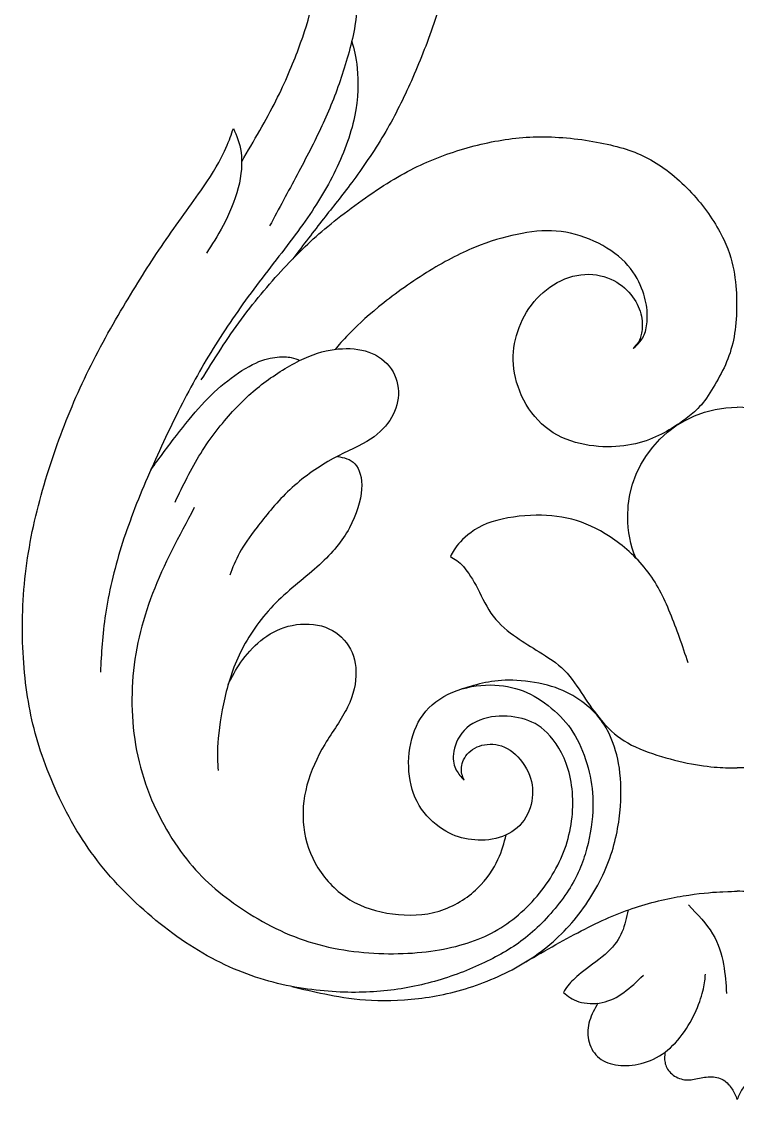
# Model space of a CAD drawing. Extents: x -102 to 99, y -11 to 187.
# Drawn here: x 22.3 to 57.4, y 89.5 to 142.4 of the extents above; entities that cross this region are included whole.
import ezdxf

# ---------------------------------------------------------------- set-up
doc = ezdxf.new("R2010")
doc.units = 0
doc.header["$MEASUREMENT"] = 0
doc.layers.add('LAYER_1', color=7, linetype='CONTINUOUS')

msp = doc.modelspace()

# ---------------------------------------------------------------- linework, layer by layer
at = {"layer": 'LAYER_1'}
for points, knots in [([(44.1421, 149.83), (44.1239, 149.4682), (44.0911, 149.0928), (44.0414, 148.6966), (44.0414, 148.6966), (43.9122, 147.667), (43.6677, 146.4963), (43.3879, 145.361), (43.3879, 145.361), (43.1082, 144.2255), (42.7932, 143.1254), (42.4477, 142.1169), (42.4477, 142.1169), (42.1021, 141.1085), (41.7259, 140.1917), (41.3381, 139.3313), (41.3381, 139.3313), (40.9502, 138.471), (40.5506, 137.667), (40.0616, 136.8442), (40.0616, 136.8442), (39.5727, 136.0216), (38.9944, 135.1799), (38.4914, 134.5006), (38.4914, 134.5006), (37.9882, 133.8212), (37.5604, 133.304), (37.0902, 132.7071), (37.0902, 132.7071), (36.6199, 132.1102), (36.1071, 131.4335), (35.5944, 130.7567)], [0, 0, 0, 0, 0.1111111, 0.1111111, 0.1111111, 0.1111111, 0.2222222, 0.2222222, 0.2222222, 0.2222222, 0.3333333, 0.3333333, 0.3333333, 0.3333333, 0.4444444, 0.4444444, 0.4444444, 0.4444444, 0.5555556, 0.5555556, 0.5555556, 0.5555556, 0.6666667, 0.6666667, 0.6666667, 0.6666667, 0.7777778, 0.7777778, 0.7777778, 0.7777778, 1, 1, 1, 1]), ([(33.0796, 135.5143), (33.6816, 136.5439), (34.2835, 137.5736), (34.7585, 138.5092), (34.7585, 138.5092), (35.2334, 139.4447), (35.5813, 140.2864), (35.8704, 141.0645), (35.8704, 141.0645), (36.1596, 141.8425), (36.3899, 142.5571), (36.5498, 143.2858), (36.5498, 143.2858), (36.7096, 144.0145), (36.799, 144.7574), (36.8366, 145.3968), (36.8366, 145.3968), (36.8742, 146.0361), (36.86, 146.5722), (36.7919, 147.0282), (36.7919, 147.0282), (36.7238, 147.4842), (36.6015, 147.8604), (36.5052, 148.093), (36.5052, 148.093), (36.4088, 148.3258), (36.3382, 148.4152), (36.2678, 148.5045), (36.2678, 148.5045), (36.4181, 148.4904), (36.5686, 148.4763), (36.7497, 148.4127), (36.7497, 148.4127), (36.9306, 148.3493), (37.1421, 148.2365), (37.295, 148.1378), (37.295, 148.1378), (37.4477, 148.039), (37.5418, 147.9545), (37.651, 147.8154), (37.651, 147.8154), (37.7603, 147.6764), (37.8849, 147.4828), (37.9736, 147.3318), (37.9736, 147.3318), (38.0624, 147.1807), (38.1154, 147.0722), (38.1794, 146.9203), (38.1794, 146.9203), (38.2435, 146.7684), (38.3187, 146.5733), (38.3757, 146.4058), (38.3757, 146.4058), (38.4327, 146.2384), (38.4716, 146.0984), (38.5455, 145.7958), (38.5455, 145.7958), (38.6196, 145.4932), (38.7289, 145.0277), (38.7695, 144.4094), (38.7695, 144.4094), (38.81, 143.7911), (38.7817, 143.0201), (38.6406, 142.1903), (38.6406, 142.1903), (38.4997, 141.3605), (38.2458, 140.4719), (37.9661, 139.6445), (37.9661, 139.6445), (37.6864, 138.817), (37.3807, 138.0506), (37.0187, 137.2702), (37.0187, 137.2702), (36.6568, 136.4898), (36.2382, 135.6952), (35.8011, 134.8749), (35.8011, 134.8749), (35.3638, 134.0545), (34.9077, 133.2081), (34.4517, 132.3619)], [0, 0, 0, 0, 0.047619, 0.047619, 0.047619, 0.047619, 0.0952381, 0.0952381, 0.0952381, 0.0952381, 0.1428571, 0.1428571, 0.1428571, 0.1428571, 0.1904762, 0.1904762, 0.1904762, 0.1904762, 0.2380952, 0.2380952, 0.2380952, 0.2380952, 0.2857143, 0.2857143, 0.2857143, 0.2857143, 0.3333333, 0.3333333, 0.3333333, 0.3333333, 0.3809524, 0.3809524, 0.3809524, 0.3809524, 0.4285714, 0.4285714, 0.4285714, 0.4285714, 0.4761905, 0.4761905, 0.4761905, 0.4761905, 0.5238095, 0.5238095, 0.5238095, 0.5238095, 0.5714286, 0.5714286, 0.5714286, 0.5714286, 0.6190476, 0.6190476, 0.6190476, 0.6190476, 0.6666667, 0.6666667, 0.6666667, 0.6666667, 0.7142857, 0.7142857, 0.7142857, 0.7142857, 0.7619048, 0.7619048, 0.7619048, 0.7619048, 0.8095238, 0.8095238, 0.8095238, 0.8095238, 0.8571429, 0.8571429, 0.8571429, 0.8571429, 0.9047619, 0.9047619, 0.9047619, 0.9047619, 1, 1, 1, 1]), ([(38.483, 141.42), (38.592, 141.0569), (38.701, 140.6939), (38.7554, 140.0892), (38.7554, 140.0892), (38.81, 139.4845), (38.81, 138.6382), (38.622, 137.7263), (38.622, 137.7263), (38.4339, 136.8142), (38.0578, 135.8362), (37.6017, 134.9241), (37.6017, 134.9241), (37.1457, 134.0121), (36.6097, 133.1658), (35.9562, 132.2632), (35.9562, 132.2632), (35.3027, 131.3604), (34.5316, 130.4013), (33.8077, 129.4375), (33.8077, 129.4375), (33.0837, 128.4737), (32.4066, 127.5053), (31.7907, 126.5227), (31.7907, 126.5227), (31.1748, 125.5401), (30.6201, 124.5434), (30.0653, 123.4527), (30.0653, 123.4527), (29.5106, 122.3619), (28.9557, 121.1772), (28.4574, 120.0206), (28.4574, 120.0206), (27.9591, 118.8641), (27.5171, 117.7357), (27.1645, 116.6027), (27.1645, 116.6027), (26.8119, 115.4696), (26.5485, 114.3318), (26.3935, 113.3069), (26.3935, 113.3069), (26.2383, 112.282), (26.1913, 111.37), (26.1443, 110.4579)], [0, 0, 0, 0, 0.0833333, 0.0833333, 0.0833333, 0.0833333, 0.1666667, 0.1666667, 0.1666667, 0.1666667, 0.25, 0.25, 0.25, 0.25, 0.3333333, 0.3333333, 0.3333333, 0.3333333, 0.4166667, 0.4166667, 0.4166667, 0.4166667, 0.5, 0.5, 0.5, 0.5, 0.5833333, 0.5833333, 0.5833333, 0.5833333, 0.6666667, 0.6666667, 0.6666667, 0.6666667, 0.75, 0.75, 0.75, 0.75, 0.8333333, 0.8333333, 0.8333333, 0.8333333, 1, 1, 1, 1]), ([(30.7529, 118.5327), (30.0007, 117.1317), (29.2484, 115.7307), (28.7031, 114.3155), (28.7031, 114.3155), (28.1578, 112.9004), (27.8192, 111.4712), (27.7205, 109.9856), (27.7205, 109.9856), (27.6218, 108.4999), (27.7628, 106.9578), (28.186, 105.5144), (28.186, 105.5144), (28.6091, 104.0711), (29.3143, 102.7265), (30.0806, 101.6687), (30.0806, 101.6687), (30.847, 100.6108), (31.6744, 99.8398), (32.6806, 99.1204), (32.6806, 99.1204), (33.6867, 98.4012), (34.8714, 97.7335), (36.1408, 97.301), (36.1408, 97.301), (37.4102, 96.8685), (38.7642, 96.6711), (40.0524, 96.6382), (40.0524, 96.6382), (41.3406, 96.6052), (42.563, 96.7369), (43.5973, 96.9954), (43.5973, 96.9954), (44.6316, 97.254), (45.4779, 97.6396), (46.2489, 98.2085), (46.2489, 98.2085), (47.02, 98.7773), (47.7158, 99.5295), (48.2377, 100.3476), (48.2377, 100.3476), (48.7595, 101.1656), (49.1074, 102.0495), (49.2549, 102.9815), (49.2549, 102.9815), (49.4025, 103.9135), (49.3495, 104.8937), (49.1162, 105.6847), (49.1162, 105.6847), (48.8829, 106.4757), (48.4691, 107.0775), (48.0749, 107.4736), (48.0749, 107.4736), (47.6805, 107.8698), (47.3055, 108.0602), (46.8501, 108.1789), (46.8501, 108.1789), (46.3946, 108.2976), (45.8587, 108.3448), (45.3415, 108.2554), (45.3415, 108.2554), (44.8244, 108.1661), (44.326, 107.9404), (43.9993, 107.5972), (43.9993, 107.5972), (43.6725, 107.254), (43.5174, 106.7933), (43.4774, 106.4406), (43.4774, 106.4406), (43.4375, 106.088), (43.5127, 105.8435), (43.6184, 105.6484), (43.6184, 105.6484), (43.7242, 105.4534), (43.8606, 105.3076), (43.997, 105.1619), (43.997, 105.1619), (43.9217, 105.3546), (43.8465, 105.5474), (43.87, 105.7848), (43.87, 105.7848), (43.8935, 106.0222), (44.0157, 106.3043), (44.2367, 106.5181), (44.2367, 106.5181), (44.4576, 106.7321), (44.7774, 106.8779), (45.137, 106.9131), (45.137, 106.9131), (45.4967, 106.9484), (45.8964, 106.8732), (46.2584, 106.6311), (46.2584, 106.6311), (46.6203, 106.3889), (46.9447, 105.9799), (47.1398, 105.5615), (47.1398, 105.5615), (47.3349, 105.143), (47.4008, 104.7152), (47.3491, 104.2804), (47.3491, 104.2804), (47.2974, 103.8455), (47.1281, 103.4035), (46.8437, 103.058), (46.8437, 103.058), (46.5592, 102.7124), (46.1596, 102.4632), (45.72, 102.3316), (45.72, 102.3316), (45.2804, 102.2), (44.8009, 102.1858), (44.3613, 102.2375), (44.3613, 102.2375), (43.9217, 102.2893), (43.522, 102.4068), (43.1013, 102.6512), (43.1013, 102.6512), (42.6805, 102.8957), (42.2385, 103.2671), (41.9165, 103.7327), (41.9165, 103.7327), (41.5945, 104.1981), (41.3923, 104.7575), (41.3147, 105.357), (41.3147, 105.357), (41.2372, 105.9564), (41.2842, 106.5958), (41.437, 107.1764), (41.437, 107.1764), (41.5898, 107.7571), (41.8484, 108.2789), (42.2715, 108.702), (42.2715, 108.702), (42.6946, 109.1251), (43.2823, 109.4496), (43.8982, 109.6329), (43.8982, 109.6329), (44.5141, 109.8163), (45.1582, 109.8586), (45.7247, 109.8069), (45.7247, 109.8069), (46.2912, 109.7552), (46.7802, 109.6094), (47.2574, 109.3696), (47.2574, 109.3696), (47.7345, 109.1299), (48.2, 108.796), (48.5902, 108.4246), (48.5902, 108.4246), (48.9804, 108.0533), (49.2955, 107.6442), (49.5517, 107.1553), (49.5517, 107.1553), (49.8079, 106.6663), (50.0054, 106.0975), (50.1394, 105.5544), (50.1394, 105.5544), (50.2733, 105.0114), (50.3439, 104.4943), (50.3275, 103.8595), (50.3275, 103.8595), (50.3111, 103.2249), (50.2075, 102.4726), (50.0195, 101.7721), (50.0195, 101.7721), (49.8314, 101.0716), (49.5588, 100.4227), (49.1216, 99.7458), (49.1216, 99.7458), (48.6843, 99.0687), (48.0825, 98.3635), (47.4761, 97.8088), (47.4761, 97.8088), (46.8696, 97.254), (46.2584, 96.8496), (45.5485, 96.4735), (45.5485, 96.4735), (44.8386, 96.0974), (44.0298, 95.7495), (43.1883, 95.4721), (43.1883, 95.4721), (42.3468, 95.1948), (41.4722, 94.9878), (40.5743, 94.8657), (40.5743, 94.8657), (39.6764, 94.7435), (38.7549, 94.7058), (37.7252, 94.7622), (37.7252, 94.7622), (36.6956, 94.8186), (35.5579, 94.9691), (34.4107, 95.2888), (34.4107, 95.2888), (33.2635, 95.6085), (32.107, 96.0974), (30.9645, 96.7838), (30.9645, 96.7838), (29.8221, 97.4703), (28.6937, 98.3542), (27.7017, 99.3085), (27.7017, 99.3085), (26.7097, 100.2629), (25.854, 101.2878), (25.1254, 102.4538), (25.1254, 102.4538), (24.3966, 103.6197), (23.7948, 104.9267), (23.3623, 106.135), (23.3623, 106.135), (22.9298, 107.3433), (22.6664, 108.4529), (22.502, 109.7034), (22.502, 109.7034), (22.3374, 110.954), (22.2716, 112.3457), (22.3374, 113.7325), (22.3374, 113.7325), (22.4032, 115.1194), (22.6006, 116.5017), (22.9109, 117.8698), (22.9109, 117.8698), (23.2213, 119.2379), (23.6444, 120.5919), (24.1098, 121.866), (24.1098, 121.866), (24.5753, 123.1401), (25.0831, 124.3343), (25.6849, 125.5331), (25.6849, 125.5331), (26.2866, 126.732), (26.9825, 127.9356), (27.6218, 128.9888), (27.6218, 128.9888), (28.2612, 130.0418), (28.8442, 130.9445), (29.4977, 131.8801), (29.4977, 131.8801), (30.1512, 132.8157), (30.8753, 133.7842), (31.3689, 134.527), (31.3689, 134.527), (31.8625, 135.2698), (32.1258, 135.787), (32.3045, 136.1866), (32.3045, 136.1866), (32.4831, 136.5863), (32.5771, 136.8683), (32.6712, 137.1504), (32.6712, 137.1504), (32.831, 136.8025), (32.9909, 136.4546), (33.052, 135.9704), (33.052, 135.9704), (33.1131, 135.4861), (33.0755, 134.8655), (32.9109, 134.2261), (32.9109, 134.2261), (32.7465, 133.5867), (32.4549, 132.9285), (32.1729, 132.3926), (32.1729, 132.3926), (31.8908, 131.8566), (31.618, 131.4429), (31.3454, 131.0292)], [0, 0, 0, 0, 0.0149254, 0.0149254, 0.0149254, 0.0149254, 0.0298507, 0.0298507, 0.0298507, 0.0298507, 0.0447761, 0.0447761, 0.0447761, 0.0447761, 0.0597015, 0.0597015, 0.0597015, 0.0597015, 0.0746269, 0.0746269, 0.0746269, 0.0746269, 0.0895522, 0.0895522, 0.0895522, 0.0895522, 0.1044776, 0.1044776, 0.1044776, 0.1044776, 0.119403, 0.119403, 0.119403, 0.119403, 0.1343284, 0.1343284, 0.1343284, 0.1343284, 0.1492537, 0.1492537, 0.1492537, 0.1492537, 0.1641791, 0.1641791, 0.1641791, 0.1641791, 0.1791045, 0.1791045, 0.1791045, 0.1791045, 0.1940299, 0.1940299, 0.1940299, 0.1940299, 0.2089552, 0.2089552, 0.2089552, 0.2089552, 0.2238806, 0.2238806, 0.2238806, 0.2238806, 0.238806, 0.238806, 0.238806, 0.238806, 0.2537313, 0.2537313, 0.2537313, 0.2537313, 0.2686567, 0.2686567, 0.2686567, 0.2686567, 0.2835821, 0.2835821, 0.2835821, 0.2835821, 0.2985075, 0.2985075, 0.2985075, 0.2985075, 0.3134328, 0.3134328, 0.3134328, 0.3134328, 0.3283582, 0.3283582, 0.3283582, 0.3283582, 0.3432836, 0.3432836, 0.3432836, 0.3432836, 0.358209, 0.358209, 0.358209, 0.358209, 0.3731343, 0.3731343, 0.3731343, 0.3731343, 0.3880597, 0.3880597, 0.3880597, 0.3880597, 0.4029851, 0.4029851, 0.4029851, 0.4029851, 0.4179104, 0.4179104, 0.4179104, 0.4179104, 0.4328358, 0.4328358, 0.4328358, 0.4328358, 0.4477612, 0.4477612, 0.4477612, 0.4477612, 0.4626866, 0.4626866, 0.4626866, 0.4626866, 0.4776119, 0.4776119, 0.4776119, 0.4776119, 0.4925373, 0.4925373, 0.4925373, 0.4925373, 0.5074627, 0.5074627, 0.5074627, 0.5074627, 0.5223881, 0.5223881, 0.5223881, 0.5223881, 0.5373134, 0.5373134, 0.5373134, 0.5373134, 0.5522388, 0.5522388, 0.5522388, 0.5522388, 0.5671642, 0.5671642, 0.5671642, 0.5671642, 0.5820896, 0.5820896, 0.5820896, 0.5820896, 0.5970149, 0.5970149, 0.5970149, 0.5970149, 0.6119403, 0.6119403, 0.6119403, 0.6119403, 0.6268657, 0.6268657, 0.6268657, 0.6268657, 0.641791, 0.641791, 0.641791, 0.641791, 0.6567164, 0.6567164, 0.6567164, 0.6567164, 0.6716418, 0.6716418, 0.6716418, 0.6716418, 0.6865672, 0.6865672, 0.6865672, 0.6865672, 0.7014925, 0.7014925, 0.7014925, 0.7014925, 0.7164179, 0.7164179, 0.7164179, 0.7164179, 0.7313433, 0.7313433, 0.7313433, 0.7313433, 0.7462687, 0.7462687, 0.7462687, 0.7462687, 0.761194, 0.761194, 0.761194, 0.761194, 0.7761194, 0.7761194, 0.7761194, 0.7761194, 0.7910448, 0.7910448, 0.7910448, 0.7910448, 0.8059701, 0.8059701, 0.8059701, 0.8059701, 0.8208955, 0.8208955, 0.8208955, 0.8208955, 0.8358209, 0.8358209, 0.8358209, 0.8358209, 0.8507463, 0.8507463, 0.8507463, 0.8507463, 0.8656716, 0.8656716, 0.8656716, 0.8656716, 0.880597, 0.880597, 0.880597, 0.880597, 0.8955224, 0.8955224, 0.8955224, 0.8955224, 0.9104478, 0.9104478, 0.9104478, 0.9104478, 0.9253731, 0.9253731, 0.9253731, 0.9253731, 0.9402985, 0.9402985, 0.9402985, 0.9402985, 0.9552239, 0.9552239, 0.9552239, 0.9552239, 0.9701493, 0.9701493, 0.9701493, 0.9701493, 1, 1, 1, 1]), ([(31.0948, 124.8018), (31.7296, 125.8173), (32.3643, 126.8329), (33.0718, 127.7942), (33.0718, 127.7942), (33.7794, 128.7557), (34.5598, 129.6632), (35.2744, 130.4224), (35.2744, 130.4224), (35.9891, 131.1817), (36.6379, 131.7929), (37.4677, 132.4675), (37.4677, 132.4675), (38.2975, 133.1422), (39.3083, 133.8803), (40.2228, 134.4516), (40.2228, 134.4516), (41.1372, 135.0228), (41.9552, 135.4272), (42.8227, 135.7586), (42.8227, 135.7586), (43.6901, 136.09), (44.6069, 136.3486), (45.5142, 136.5178), (45.5142, 136.5178), (46.4217, 136.6871), (47.3196, 136.767), (48.2928, 136.7318), (48.2928, 136.7318), (49.266, 136.6966), (50.3144, 136.5461), (51.1842, 136.3416), (51.1842, 136.3416), (52.054, 136.1371), (52.7451, 135.8785), (53.4338, 135.4483), (53.4338, 135.4483), (54.1226, 135.0181), (54.809, 134.4163), (55.3896, 133.7463), (55.3896, 133.7463), (55.9703, 133.0763), (56.4452, 132.3383), (56.7507, 131.6988), (56.7507, 131.6988), (57.0563, 131.0595), (57.1926, 130.5188), (57.2742, 130.0017), (57.2742, 130.0017), (57.3558, 129.4845), (57.3828, 128.9908), (57.3828, 128.5042), (57.3828, 128.5042), (57.3828, 128.0177), (57.3558, 127.538), (57.286, 127.0914), (57.286, 127.0914), (57.2162, 126.6448), (57.1033, 126.231), (56.9505, 125.8385), (56.9505, 125.8385), (56.7978, 125.4459), (56.605, 125.0745), (56.3958, 124.7054), (56.3958, 124.7054), (56.1866, 124.3364), (55.9608, 123.9696), (55.7352, 123.6876), (55.7352, 123.6876), (55.5095, 123.4054), (55.2839, 123.208), (55.0692, 123.0364), (55.0692, 123.0364), (54.8546, 122.8647), (54.6509, 122.7188), (54.3877, 122.5473), (54.3877, 122.5473), (54.1245, 122.3757), (53.8014, 122.1782), (53.4073, 122.0044), (53.4073, 122.0044), (53.0131, 121.8305), (52.5476, 121.68), (52.0375, 121.5954), (52.0375, 121.5954), (51.5274, 121.5108), (50.9726, 121.492), (50.3756, 121.5601), (50.3756, 121.5601), (49.7785, 121.6283), (49.139, 121.7835), (48.5796, 122.0891), (48.5796, 122.0891), (48.0201, 122.3946), (47.5406, 122.8508), (47.181, 123.3914), (47.181, 123.3914), (46.8213, 123.932), (46.5815, 124.5573), (46.4757, 125.138), (46.4757, 125.138), (46.3699, 125.7186), (46.3981, 126.2545), (46.5227, 126.7859), (46.5227, 126.7859), (46.6473, 127.3171), (46.8683, 127.8437), (47.1833, 128.3091), (47.1833, 128.3091), (47.4983, 128.7745), (47.9073, 129.1789), (48.3845, 129.4751), (48.3845, 129.4751), (48.8616, 129.7712), (49.407, 129.9593), (49.9313, 129.9875), (49.9313, 129.9875), (50.4555, 130.0157), (50.9585, 129.8841), (51.3581, 129.6772), (51.3581, 129.6772), (51.7578, 129.4704), (52.054, 129.1882), (52.2749, 128.8827), (52.2749, 128.8827), (52.4959, 128.5771), (52.6417, 128.248), (52.7052, 127.933), (52.7052, 127.933), (52.7686, 127.618), (52.7498, 127.3171), (52.7146, 127.1056), (52.7146, 127.1056), (52.6793, 126.894), (52.6276, 126.7717), (52.557, 126.6613), (52.557, 126.6613), (52.4865, 126.5507), (52.3972, 126.4521), (52.3078, 126.3533), (52.3078, 126.3533), (52.4442, 126.4708), (52.5805, 126.5883), (52.6934, 126.7482), (52.6934, 126.7482), (52.8061, 126.9081), (52.8956, 127.1102), (52.9473, 127.3594), (52.9473, 127.3594), (52.9989, 127.6086), (53.0131, 127.9048), (52.9826, 128.2292), (52.9826, 128.2292), (52.9519, 128.5536), (52.8767, 128.9062), (52.7145, 129.3105), (52.7145, 129.3105), (52.5523, 129.7148), (52.3032, 130.1709), (51.9059, 130.5799), (51.9059, 130.5799), (51.5086, 130.9889), (50.9632, 131.3509), (50.3756, 131.6189), (50.3756, 131.6189), (49.7879, 131.8869), (49.1578, 132.0609), (48.5255, 132.1103), (48.5255, 132.1103), (47.8932, 132.1596), (47.2585, 132.0844), (46.6003, 131.9481), (46.6003, 131.9481), (45.9421, 131.8117), (45.2603, 131.6142), (44.5199, 131.3087), (44.5199, 131.3087), (43.7794, 131.003), (42.9801, 130.5893), (42.1527, 130.0698), (42.1527, 130.0698), (41.3253, 129.5503), (40.4696, 128.925), (39.8043, 128.3844), (39.8043, 128.3844), (39.1391, 127.8437), (38.6642, 127.3876), (38.3394, 127.0552), (38.3394, 127.0552), (38.0145, 126.7229), (37.8395, 126.514), (37.6647, 126.3053)], [0, 0, 0, 0, 0.0204082, 0.0204082, 0.0204082, 0.0204082, 0.0408163, 0.0408163, 0.0408163, 0.0408163, 0.0612245, 0.0612245, 0.0612245, 0.0612245, 0.0816327, 0.0816327, 0.0816327, 0.0816327, 0.1020408, 0.1020408, 0.1020408, 0.1020408, 0.122449, 0.122449, 0.122449, 0.122449, 0.1428571, 0.1428571, 0.1428571, 0.1428571, 0.1632653, 0.1632653, 0.1632653, 0.1632653, 0.1836735, 0.1836735, 0.1836735, 0.1836735, 0.2040816, 0.2040816, 0.2040816, 0.2040816, 0.2244898, 0.2244898, 0.2244898, 0.2244898, 0.244898, 0.244898, 0.244898, 0.244898, 0.2653061, 0.2653061, 0.2653061, 0.2653061, 0.2857143, 0.2857143, 0.2857143, 0.2857143, 0.3061224, 0.3061224, 0.3061224, 0.3061224, 0.3265306, 0.3265306, 0.3265306, 0.3265306, 0.3469388, 0.3469388, 0.3469388, 0.3469388, 0.3673469, 0.3673469, 0.3673469, 0.3673469, 0.3877551, 0.3877551, 0.3877551, 0.3877551, 0.4081633, 0.4081633, 0.4081633, 0.4081633, 0.4285714, 0.4285714, 0.4285714, 0.4285714, 0.4489796, 0.4489796, 0.4489796, 0.4489796, 0.4693878, 0.4693878, 0.4693878, 0.4693878, 0.4897959, 0.4897959, 0.4897959, 0.4897959, 0.5102041, 0.5102041, 0.5102041, 0.5102041, 0.5306122, 0.5306122, 0.5306122, 0.5306122, 0.5510204, 0.5510204, 0.5510204, 0.5510204, 0.5714286, 0.5714286, 0.5714286, 0.5714286, 0.5918367, 0.5918367, 0.5918367, 0.5918367, 0.6122449, 0.6122449, 0.6122449, 0.6122449, 0.6326531, 0.6326531, 0.6326531, 0.6326531, 0.6530612, 0.6530612, 0.6530612, 0.6530612, 0.6734694, 0.6734694, 0.6734694, 0.6734694, 0.6938776, 0.6938776, 0.6938776, 0.6938776, 0.7142857, 0.7142857, 0.7142857, 0.7142857, 0.7346939, 0.7346939, 0.7346939, 0.7346939, 0.755102, 0.755102, 0.755102, 0.755102, 0.7755102, 0.7755102, 0.7755102, 0.7755102, 0.7959184, 0.7959184, 0.7959184, 0.7959184, 0.8163265, 0.8163265, 0.8163265, 0.8163265, 0.8367347, 0.8367347, 0.8367347, 0.8367347, 0.8571429, 0.8571429, 0.8571429, 0.8571429, 0.877551, 0.877551, 0.877551, 0.877551, 0.8979592, 0.8979592, 0.8979592, 0.8979592, 0.9183673, 0.9183673, 0.9183673, 0.9183673, 0.9387755, 0.9387755, 0.9387755, 0.9387755, 0.9591837, 0.9591837, 0.9591837, 0.9591837, 1, 1, 1, 1]), ([(28.6184, 120.3908), (29.0395, 120.9632), (29.4607, 121.5356), (29.8758, 122.0756), (29.8758, 122.0756), (30.2909, 122.6156), (30.6999, 123.1234), (31.1113, 123.5725), (31.1113, 123.5725), (31.5227, 124.0214), (31.9364, 124.4116), (32.3924, 124.7666), (32.3924, 124.7666), (32.8484, 125.1215), (33.3468, 125.4413), (33.77, 125.634), (33.77, 125.634), (34.1931, 125.8267), (34.541, 125.8926), (34.8254, 125.9208), (34.8254, 125.9208), (35.1098, 125.949), (35.3309, 125.9396), (35.5039, 125.9061), (35.5039, 125.9061), (35.677, 125.8725), (35.8022, 125.8148), (35.9274, 125.7571)], [0, 0, 0, 0, 0.125, 0.125, 0.125, 0.125, 0.25, 0.25, 0.25, 0.25, 0.375, 0.375, 0.375, 0.375, 0.5, 0.5, 0.5, 0.5, 0.625, 0.625, 0.625, 0.625, 0.75, 0.75, 0.75, 0.75, 1, 1, 1, 1]), ([(29.8113, 118.8077), (30.2015, 119.621), (30.5918, 120.4343), (31.0666, 121.1959), (31.0666, 121.1959), (31.5414, 121.9575), (32.1009, 122.6675), (32.6368, 123.2529), (32.6368, 123.2529), (33.1728, 123.8382), (33.6853, 124.2989), (34.2777, 124.7362), (34.2777, 124.7362), (34.87, 125.1734), (35.5424, 125.5871), (36.1489, 125.8621), (36.1489, 125.8621), (36.7553, 126.1372), (37.296, 126.2736), (37.8249, 126.3229), (37.8249, 126.3229), (38.3538, 126.3723), (38.871, 126.3347), (39.3247, 126.1725), (39.3247, 126.1725), (39.7783, 126.0102), (40.1686, 125.7235), (40.4225, 125.3497), (40.4225, 125.3497), (40.6764, 124.976), (40.7939, 124.5152), (40.7751, 124.0686), (40.7751, 124.0686), (40.7563, 123.622), (40.6012, 123.1893), (40.3473, 122.8062), (40.3473, 122.8062), (40.0934, 122.4231), (39.7407, 122.0893), (39.2189, 121.7813), (39.2189, 121.7813), (38.6971, 121.4734), (38.0059, 121.1913), (37.3149, 120.794), (37.3149, 120.794), (36.6237, 120.3968), (35.9326, 119.8842), (35.3332, 119.306), (35.3332, 119.306), (34.7337, 118.7277), (34.226, 118.0836), (33.8381, 117.5735), (33.8381, 117.5735), (33.4502, 117.0634), (33.1823, 116.6872), (32.9778, 116.3158), (32.9778, 116.3158), (32.7732, 115.9444), (32.6322, 115.5777), (32.4911, 115.211)], [0, 0, 0, 0, 0.0625, 0.0625, 0.0625, 0.0625, 0.125, 0.125, 0.125, 0.125, 0.1875, 0.1875, 0.1875, 0.1875, 0.25, 0.25, 0.25, 0.25, 0.3125, 0.3125, 0.3125, 0.3125, 0.375, 0.375, 0.375, 0.375, 0.4375, 0.4375, 0.4375, 0.4375, 0.5, 0.5, 0.5, 0.5, 0.5625, 0.5625, 0.5625, 0.5625, 0.625, 0.625, 0.625, 0.625, 0.6875, 0.6875, 0.6875, 0.6875, 0.75, 0.75, 0.75, 0.75, 0.8125, 0.8125, 0.8125, 0.8125, 0.875, 0.875, 0.875, 0.875, 1, 1, 1, 1]), ([(52.4289, 116.068), (52.1755, 116.6918), (52.0359, 117.374), (52.0359, 118.0888), (52.0359, 118.0888), (52.0359, 121.0566), (54.4419, 123.4625), (57.4097, 123.4625)], [0, 0, 0, 0, 0.3333333, 0.3333333, 0.3333333, 0.3333333, 1, 1, 1, 1]), ([(62.3905, 116.068), (62.6438, 116.6918), (62.7834, 117.374), (62.7834, 118.0888), (62.7834, 118.0888), (62.7834, 121.0566), (60.3775, 123.4625), (57.4097, 123.4625)], [0, 0, 0, 0, 0.3333333, 0.3333333, 0.3333333, 0.3333333, 1, 1, 1, 1]), ([(37.7871, 121.0502), (38.0998, 120.9891), (38.4126, 120.9279), (38.6395, 120.6811), (38.6395, 120.6811), (38.8663, 120.4342), (39.0074, 120.0017), (38.9698, 119.4375), (38.9698, 119.4375), (38.9322, 118.8733), (38.7159, 118.1775), (38.368, 117.5382), (38.368, 117.5382), (38.0201, 116.8988), (37.5406, 116.3157), (36.8965, 115.728), (36.8965, 115.728), (36.2524, 115.1404), (35.4436, 114.548), (34.7573, 113.8569), (34.7573, 113.8569), (34.0709, 113.1658), (33.5067, 112.3759), (33.0977, 111.5861), (33.0977, 111.5861), (32.6886, 110.7963), (32.4347, 110.0064), (32.2514, 109.2025), (32.2514, 109.2025), (32.0681, 108.3985), (31.9552, 107.5804), (31.9129, 106.9834), (31.9129, 106.9834), (31.8706, 106.3864), (31.8988, 106.0102), (31.927, 105.6341)], [0, 0, 0, 0, 0.1, 0.1, 0.1, 0.1, 0.2, 0.2, 0.2, 0.2, 0.3, 0.3, 0.3, 0.3, 0.4, 0.4, 0.4, 0.4, 0.5, 0.5, 0.5, 0.5, 0.6, 0.6, 0.6, 0.6, 0.7, 0.7, 0.7, 0.7, 0.8, 0.8, 0.8, 0.8, 1, 1, 1, 1]), ([(55.0058, 110.9097), (54.7238, 111.7465), (54.4416, 112.5833), (54.122, 113.3591), (54.122, 113.3591), (53.8023, 114.1348), (53.445, 114.8494), (52.9443, 115.4865), (52.9443, 115.4865), (52.4435, 116.1236), (51.7995, 116.683), (51.1695, 117.1014), (51.1695, 117.1014), (50.5395, 117.5198), (49.9236, 117.7973), (49.2865, 117.9641), (49.2865, 117.9641), (48.6494, 118.1311), (47.9912, 118.1875), (47.2626, 118.1522), (47.2626, 118.1522), (46.5338, 118.117), (45.7345, 117.99), (45.1234, 117.7478), (45.1234, 117.7478), (44.5121, 117.5057), (44.089, 117.1484), (43.8211, 116.8594), (43.8211, 116.8594), (43.5531, 116.5702), (43.4403, 116.3492), (43.3274, 116.1282), (43.3274, 116.1282), (43.5343, 116.0107), (43.7411, 115.8932), (43.9691, 115.6369), (43.9691, 115.6369), (44.1972, 115.3807), (44.4464, 114.9858), (44.6743, 114.5439), (44.6743, 114.5439), (44.9023, 114.1019), (45.1093, 113.613), (45.429, 113.1992), (45.429, 113.1992), (45.7486, 112.7855), (46.1813, 112.447), (46.5667, 112.1743), (46.5667, 112.1743), (46.9522, 111.9016), (47.2908, 111.6947), (47.6927, 111.4479), (47.6927, 111.4479), (48.0947, 111.2012), (48.5602, 110.9143), (48.9316, 110.543), (48.9316, 110.543), (49.3029, 110.1716), (49.5804, 109.7155), (49.8578, 109.2923), (49.8578, 109.2923), (50.1351, 108.8692), (50.4125, 108.4789), (50.7275, 108.1052), (50.7275, 108.1052), (51.0425, 107.7314), (51.3952, 107.3741), (51.8582, 107.085), (51.8582, 107.085), (52.3213, 106.7959), (52.895, 106.5749), (53.4708, 106.3892), (53.4708, 106.3892), (54.0468, 106.2035), (54.625, 106.053), (55.1657, 105.9519), (55.1657, 105.9519), (55.7064, 105.8509), (56.2094, 105.7992), (56.5771, 105.7756), (56.5771, 105.7756), (56.9448, 105.7521), (57.1773, 105.7569), (57.4097, 105.7615)], [0, 0, 0, 0, 0.0454545, 0.0454545, 0.0454545, 0.0454545, 0.0909091, 0.0909091, 0.0909091, 0.0909091, 0.1363636, 0.1363636, 0.1363636, 0.1363636, 0.1818182, 0.1818182, 0.1818182, 0.1818182, 0.2272727, 0.2272727, 0.2272727, 0.2272727, 0.2727273, 0.2727273, 0.2727273, 0.2727273, 0.3181818, 0.3181818, 0.3181818, 0.3181818, 0.3636364, 0.3636364, 0.3636364, 0.3636364, 0.4090909, 0.4090909, 0.4090909, 0.4090909, 0.4545455, 0.4545455, 0.4545455, 0.4545455, 0.5, 0.5, 0.5, 0.5, 0.5454545, 0.5454545, 0.5454545, 0.5454545, 0.5909091, 0.5909091, 0.5909091, 0.5909091, 0.6363636, 0.6363636, 0.6363636, 0.6363636, 0.6818182, 0.6818182, 0.6818182, 0.6818182, 0.7272727, 0.7272727, 0.7272727, 0.7272727, 0.7727273, 0.7727273, 0.7727273, 0.7727273, 0.8181818, 0.8181818, 0.8181818, 0.8181818, 0.8636364, 0.8636364, 0.8636364, 0.8636364, 0.9090909, 0.9090909, 0.9090909, 0.9090909, 1, 1, 1, 1]), ([(59.8136, 110.9097), (60.0957, 111.7465), (60.3777, 112.5833), (60.6974, 113.3591), (60.6974, 113.3591), (61.0171, 114.1348), (61.3745, 114.8494), (61.8751, 115.4865), (61.8751, 115.4865), (62.3758, 116.1236), (63.02, 116.683), (63.6499, 117.1014), (63.6499, 117.1014), (64.28, 117.5198), (64.8959, 117.7973), (65.5329, 117.9641), (65.5329, 117.9641), (66.1699, 118.1311), (66.8281, 118.1875), (67.5568, 118.1522), (67.5568, 118.1522), (68.2855, 118.117), (69.0848, 117.99), (69.696, 117.7478), (69.696, 117.7478), (70.3072, 117.5057), (70.7303, 117.1484), (70.9983, 116.8594), (70.9983, 116.8594), (71.2663, 116.5702), (71.3792, 116.3492), (71.492, 116.1282), (71.492, 116.1282), (71.2851, 116.0107), (71.0782, 115.8932), (70.8502, 115.6369), (70.8502, 115.6369), (70.6222, 115.3807), (70.373, 114.9858), (70.145, 114.5439), (70.145, 114.5439), (69.917, 114.1019), (69.7101, 113.613), (69.3905, 113.1992), (69.3905, 113.1992), (69.0707, 112.7855), (68.6382, 112.447), (68.2527, 112.1743), (68.2527, 112.1743), (67.8672, 111.9016), (67.5286, 111.6947), (67.1267, 111.4479), (67.1267, 111.4479), (66.7247, 111.2012), (66.2592, 110.9143), (65.8878, 110.543), (65.8878, 110.543), (65.5164, 110.1716), (65.239, 109.7155), (64.9617, 109.2923), (64.9617, 109.2923), (64.6842, 108.8692), (64.4068, 108.4789), (64.0919, 108.1052), (64.0919, 108.1052), (63.7768, 107.7314), (63.4243, 107.3741), (62.9612, 107.085), (62.9612, 107.085), (62.4981, 106.7959), (61.9245, 106.5749), (61.3486, 106.3892), (61.3486, 106.3892), (60.7726, 106.2035), (60.1943, 106.053), (59.6537, 105.9519), (59.6537, 105.9519), (59.113, 105.8509), (58.61, 105.7992), (58.2423, 105.7756), (58.2423, 105.7756), (57.8745, 105.7521), (57.6421, 105.7569), (57.4097, 105.7615)], [0, 0, 0, 0, 0.0454545, 0.0454545, 0.0454545, 0.0454545, 0.0909091, 0.0909091, 0.0909091, 0.0909091, 0.1363636, 0.1363636, 0.1363636, 0.1363636, 0.1818182, 0.1818182, 0.1818182, 0.1818182, 0.2272727, 0.2272727, 0.2272727, 0.2272727, 0.2727273, 0.2727273, 0.2727273, 0.2727273, 0.3181818, 0.3181818, 0.3181818, 0.3181818, 0.3636364, 0.3636364, 0.3636364, 0.3636364, 0.4090909, 0.4090909, 0.4090909, 0.4090909, 0.4545455, 0.4545455, 0.4545455, 0.4545455, 0.5, 0.5, 0.5, 0.5, 0.5454545, 0.5454545, 0.5454545, 0.5454545, 0.5909091, 0.5909091, 0.5909091, 0.5909091, 0.6363636, 0.6363636, 0.6363636, 0.6363636, 0.6818182, 0.6818182, 0.6818182, 0.6818182, 0.7272727, 0.7272727, 0.7272727, 0.7272727, 0.7727273, 0.7727273, 0.7727273, 0.7727273, 0.8181818, 0.8181818, 0.8181818, 0.8181818, 0.8636364, 0.8636364, 0.8636364, 0.8636364, 0.9090909, 0.9090909, 0.9090909, 0.9090909, 1, 1, 1, 1]), ([(32.4201, 109.8615), (32.6036, 110.2201), (32.7872, 110.5787), (33.0435, 110.9461), (33.0435, 110.9461), (33.2999, 111.3134), (33.6289, 111.6896), (34.0144, 112.0046), (34.0144, 112.0046), (34.3999, 112.3196), (34.8419, 112.5735), (35.3638, 112.7098), (35.3638, 112.7098), (35.8856, 112.8462), (36.4874, 112.8649), (36.9999, 112.7239), (36.9999, 112.7239), (37.5124, 112.5829), (37.9355, 112.2819), (38.2269, 111.8918), (38.2269, 111.8918), (38.5184, 111.5015), (38.6783, 111.0219), (38.6924, 110.4813), (38.6924, 110.4813), (38.7065, 109.9407), (38.5748, 109.3389), (38.2834, 108.7418), (38.2834, 108.7418), (37.9919, 108.1447), (37.5406, 107.5523), (37.1597, 106.9129), (37.1597, 106.9129), (36.7789, 106.2736), (36.4686, 105.5871), (36.2852, 104.9007), (36.2852, 104.9007), (36.1019, 104.2143), (36.0454, 103.5279), (36.1301, 102.8415), (36.1301, 102.8415), (36.2148, 102.1551), (36.4404, 101.4686), (36.826, 100.8481), (36.826, 100.8481), (37.2115, 100.2275), (37.7568, 99.6727), (38.3868, 99.2872), (38.3868, 99.2872), (39.0168, 98.9017), (39.7315, 98.6854), (40.4883, 98.5867), (40.4883, 98.5867), (41.2453, 98.4879), (42.0446, 98.5068), (42.7732, 98.7277), (42.7732, 98.7277), (43.502, 98.9487), (44.1602, 99.3718), (44.6491, 99.8372), (44.6491, 99.8372), (45.1381, 100.3026), (45.4579, 100.8104), (45.6658, 101.2552), (45.6658, 101.2552), (45.8738, 101.7001), (45.9702, 102.082), (46.0664, 102.4638)], [0, 0, 0, 0, 0.0555556, 0.0555556, 0.0555556, 0.0555556, 0.1111111, 0.1111111, 0.1111111, 0.1111111, 0.1666667, 0.1666667, 0.1666667, 0.1666667, 0.2222222, 0.2222222, 0.2222222, 0.2222222, 0.2777778, 0.2777778, 0.2777778, 0.2777778, 0.3333333, 0.3333333, 0.3333333, 0.3333333, 0.3888889, 0.3888889, 0.3888889, 0.3888889, 0.4444444, 0.4444444, 0.4444444, 0.4444444, 0.5, 0.5, 0.5, 0.5, 0.5555556, 0.5555556, 0.5555556, 0.5555556, 0.6111111, 0.6111111, 0.6111111, 0.6111111, 0.6666667, 0.6666667, 0.6666667, 0.6666667, 0.7222222, 0.7222222, 0.7222222, 0.7222222, 0.7777778, 0.7777778, 0.7777778, 0.7777778, 0.8333333, 0.8333333, 0.8333333, 0.8333333, 0.8888889, 0.8888889, 0.8888889, 0.8888889, 1, 1, 1, 1]), ([(35.5509, 95.0227), (36.0684, 94.8998), (36.5858, 94.7768), (37.1666, 94.6566), (37.1666, 94.6566), (37.7474, 94.5364), (38.3915, 94.4188), (39.1613, 94.3647), (39.1613, 94.3647), (39.9312, 94.3106), (40.8269, 94.3202), (41.7565, 94.4317), (41.7565, 94.4317), (42.6863, 94.5434), (43.6501, 94.7573), (44.6045, 95.0899), (44.6045, 95.0899), (45.5589, 95.4225), (46.5039, 95.8739), (47.3384, 96.431), (47.3384, 96.431), (48.1729, 96.9881), (48.8969, 97.6511), (49.5223, 98.4315), (49.5223, 98.4315), (50.1475, 99.2119), (50.6742, 100.1099), (51.0291, 100.9938), (51.0291, 100.9938), (51.384, 101.8777), (51.5674, 102.7475), (51.6497, 103.556), (51.6497, 103.556), (51.7319, 104.3648), (51.7131, 105.1123), (51.6238, 105.7376), (51.6238, 105.7376), (51.5344, 106.3628), (51.3746, 106.8659), (51.1898, 107.2855), (51.1898, 107.2855), (51.0049, 107.7052), (50.795, 108.0414), (50.5174, 108.3553), (50.5174, 108.3553), (50.2398, 108.6693), (49.8943, 108.9612), (49.4934, 109.2119), (49.4934, 109.2119), (49.0924, 109.4628), (48.6359, 109.6727), (48.0932, 109.817), (48.0932, 109.817), (47.5504, 109.9614), (46.9214, 110.0404), (46.3953, 110.0563), (46.3953, 110.0563), (45.8692, 110.0723), (45.4461, 110.0253), (45.047, 109.9442), (45.047, 109.9442), (44.648, 109.8632), (44.2731, 109.748), (43.8982, 109.6329)], [0, 0, 0, 0, 0.0588235, 0.0588235, 0.0588235, 0.0588235, 0.1176471, 0.1176471, 0.1176471, 0.1176471, 0.1764706, 0.1764706, 0.1764706, 0.1764706, 0.2352941, 0.2352941, 0.2352941, 0.2352941, 0.2941176, 0.2941176, 0.2941176, 0.2941176, 0.3529412, 0.3529412, 0.3529412, 0.3529412, 0.4117647, 0.4117647, 0.4117647, 0.4117647, 0.4705882, 0.4705882, 0.4705882, 0.4705882, 0.5294118, 0.5294118, 0.5294118, 0.5294118, 0.5882353, 0.5882353, 0.5882353, 0.5882353, 0.6470588, 0.6470588, 0.6470588, 0.6470588, 0.7058824, 0.7058824, 0.7058824, 0.7058824, 0.7647059, 0.7647059, 0.7647059, 0.7647059, 0.8235294, 0.8235294, 0.8235294, 0.8235294, 0.8823529, 0.8823529, 0.8823529, 0.8823529, 1, 1, 1, 1]), ([(47.0339, 96.2354), (48.0213, 96.8067), (49.0087, 97.3779), (49.9302, 97.8469), (49.9302, 97.8469), (50.8517, 98.3159), (51.7074, 98.6825), (52.5724, 98.9552), (52.5724, 98.9552), (53.4376, 99.228), (54.312, 99.4065), (55.036, 99.5146), (55.036, 99.5146), (55.76, 99.6228), (56.3337, 99.6604), (56.7042, 99.6793), (56.7042, 99.6793), (57.0747, 99.698), (57.2422, 99.698), (57.4097, 99.698)], [0, 0, 0, 0, 0.1666667, 0.1666667, 0.1666667, 0.1666667, 0.3333333, 0.3333333, 0.3333333, 0.3333333, 0.5, 0.5, 0.5, 0.5, 0.6666667, 0.6666667, 0.6666667, 0.6666667, 1, 1, 1, 1]), ([(67.7855, 96.2354), (66.7981, 96.8067), (65.8107, 97.3779), (64.8892, 97.8469), (64.8892, 97.8469), (63.9676, 98.3159), (63.1119, 98.6825), (62.2469, 98.9552), (62.2469, 98.9552), (61.3819, 99.228), (60.5073, 99.4065), (59.7833, 99.5146), (59.7833, 99.5146), (59.0593, 99.6228), (58.4857, 99.6604), (58.1152, 99.6793), (58.1152, 99.6793), (57.7447, 99.698), (57.5771, 99.698), (57.4097, 99.698)], [0, 0, 0, 0, 0.1666667, 0.1666667, 0.1666667, 0.1666667, 0.3333333, 0.3333333, 0.3333333, 0.3333333, 0.5, 0.5, 0.5, 0.5, 0.6666667, 0.6666667, 0.6666667, 0.6666667, 1, 1, 1, 1]), ([(55.0227, 99.0265), (55.4646, 98.5658), (55.9066, 98.105), (56.2028, 97.6161), (56.2028, 97.6161), (56.499, 97.1271), (56.6494, 96.6099), (56.7387, 96.1163), (56.7387, 96.1163), (56.828, 95.6227), (56.8563, 95.1525), (56.8845, 94.6823)], [0, 0, 0, 0, 0.25, 0.25, 0.25, 0.25, 0.5, 0.5, 0.5, 0.5, 1, 1, 1, 1]), ([(52.059, 98.7821), (51.9778, 98.4104), (51.8966, 98.0387), (51.7527, 97.6978), (51.7527, 97.6978), (51.6087, 97.3567), (51.4017, 97.0465), (51.0562, 96.7221), (51.0562, 96.7221), (50.7107, 96.3977), (50.2264, 96.0591), (49.8785, 95.7888), (49.8785, 95.7888), (49.5306, 95.5185), (49.319, 95.3163), (49.1756, 95.1517), (49.1756, 95.1517), (49.0322, 94.9873), (48.957, 94.8602), (48.8817, 94.7334), (48.8817, 94.7334), (49.098, 94.5547), (49.3143, 94.3759), (49.6387, 94.2773), (49.6387, 94.2773), (49.9631, 94.1786), (50.3956, 94.1597), (50.7834, 94.2373), (50.7834, 94.2373), (51.1713, 94.3149), (51.5146, 94.4889), (51.8436, 94.7286), (51.8436, 94.7286), (52.1727, 94.9684), (52.4878, 95.274), (52.8027, 95.5795)], [0, 0, 0, 0, 0.1, 0.1, 0.1, 0.1, 0.2, 0.2, 0.2, 0.2, 0.3, 0.3, 0.3, 0.3, 0.4, 0.4, 0.4, 0.4, 0.5, 0.5, 0.5, 0.5, 0.6, 0.6, 0.6, 0.6, 0.7, 0.7, 0.7, 0.7, 0.8, 0.8, 0.8, 0.8, 1, 1, 1, 1]), ([(50.5734, 94.205), (50.4139, 93.9251), (50.2542, 93.6451), (50.1628, 93.3429), (50.1628, 93.3429), (50.0713, 93.0408), (50.0477, 92.7163), (50.1112, 92.4062), (50.1112, 92.4062), (50.1747, 92.0958), (50.3251, 91.7996), (50.5531, 91.5857), (50.5531, 91.5857), (50.7811, 91.3718), (51.0868, 91.2402), (51.4299, 91.179), (51.4299, 91.179), (51.7731, 91.1179), (52.154, 91.1273), (52.5512, 91.212), (52.5512, 91.212), (52.9485, 91.2966), (53.3622, 91.4565), (53.7337, 91.7056), (53.7337, 91.7056), (54.105, 91.9547), (54.4341, 92.2933), (54.7139, 92.6694), (54.7139, 92.6694), (54.9937, 93.0455), (55.224, 93.4593), (55.3979, 93.8518), (55.3979, 93.8518), (55.5719, 94.2444), (55.6895, 94.6157), (55.7553, 94.9073), (55.7553, 94.9073), (55.8211, 95.1988), (55.8352, 95.4103), (55.8493, 95.6219)], [0, 0, 0, 0, 0.0909091, 0.0909091, 0.0909091, 0.0909091, 0.1818182, 0.1818182, 0.1818182, 0.1818182, 0.2727273, 0.2727273, 0.2727273, 0.2727273, 0.3636364, 0.3636364, 0.3636364, 0.3636364, 0.4545455, 0.4545455, 0.4545455, 0.4545455, 0.5454545, 0.5454545, 0.5454545, 0.5454545, 0.6363636, 0.6363636, 0.6363636, 0.6363636, 0.7272727, 0.7272727, 0.7272727, 0.7272727, 0.8181818, 0.8181818, 0.8181818, 0.8181818, 1, 1, 1, 1]), ([(53.8605, 91.7953), (53.8464, 91.6345), (53.8323, 91.4738), (53.8665, 91.3005), (53.8665, 91.3005), (53.9005, 91.1273), (53.9829, 90.9415), (54.138, 90.7876), (54.138, 90.7876), (54.2932, 90.6336), (54.5212, 90.5114), (54.7398, 90.4632), (54.7398, 90.4632), (54.9584, 90.415), (55.1676, 90.4409), (55.3862, 90.4843), (55.3862, 90.4843), (55.6049, 90.5278), (55.8329, 90.589), (56.0667, 90.5936), (56.0667, 90.5936), (56.3007, 90.5984), (56.5405, 90.5466), (56.7285, 90.4374), (56.7285, 90.4374), (56.9166, 90.3281), (57.0529, 90.1611), (57.1578, 89.9919), (57.1578, 89.9919), (57.2627, 89.8227), (57.3362, 89.651), (57.4097, 89.4794)], [0, 0, 0, 0, 0.1111111, 0.1111111, 0.1111111, 0.1111111, 0.2222222, 0.2222222, 0.2222222, 0.2222222, 0.3333333, 0.3333333, 0.3333333, 0.3333333, 0.4444444, 0.4444444, 0.4444444, 0.4444444, 0.5555556, 0.5555556, 0.5555556, 0.5555556, 0.6666667, 0.6666667, 0.6666667, 0.6666667, 0.7777778, 0.7777778, 0.7777778, 0.7777778, 1, 1, 1, 1]), ([(60.959, 91.7953), (60.973, 91.6345), (60.9871, 91.4738), (60.953, 91.3005), (60.953, 91.3005), (60.9188, 91.1273), (60.8365, 90.9415), (60.6814, 90.7876), (60.6814, 90.7876), (60.5263, 90.6336), (60.2982, 90.5114), (60.0796, 90.4632), (60.0796, 90.4632), (59.861, 90.415), (59.6517, 90.4409), (59.4331, 90.4843), (59.4331, 90.4843), (59.2145, 90.5278), (58.9865, 90.589), (58.7526, 90.5936), (58.7526, 90.5936), (58.5187, 90.5984), (58.2789, 90.5466), (58.0909, 90.4374), (58.0909, 90.4374), (57.9028, 90.3281), (57.7665, 90.1611), (57.6615, 89.9919), (57.6615, 89.9919), (57.5567, 89.8227), (57.4831, 89.651), (57.4097, 89.4794)], [0, 0, 0, 0, 0.1111111, 0.1111111, 0.1111111, 0.1111111, 0.2222222, 0.2222222, 0.2222222, 0.2222222, 0.3333333, 0.3333333, 0.3333333, 0.3333333, 0.4444444, 0.4444444, 0.4444444, 0.4444444, 0.5555556, 0.5555556, 0.5555556, 0.5555556, 0.6666667, 0.6666667, 0.6666667, 0.6666667, 0.7777778, 0.7777778, 0.7777778, 0.7777778, 1, 1, 1, 1])]:
    msp.add_open_spline(points, degree=3, knots=knots, dxfattribs=at)

doc.saveas('drawing.dxf')
